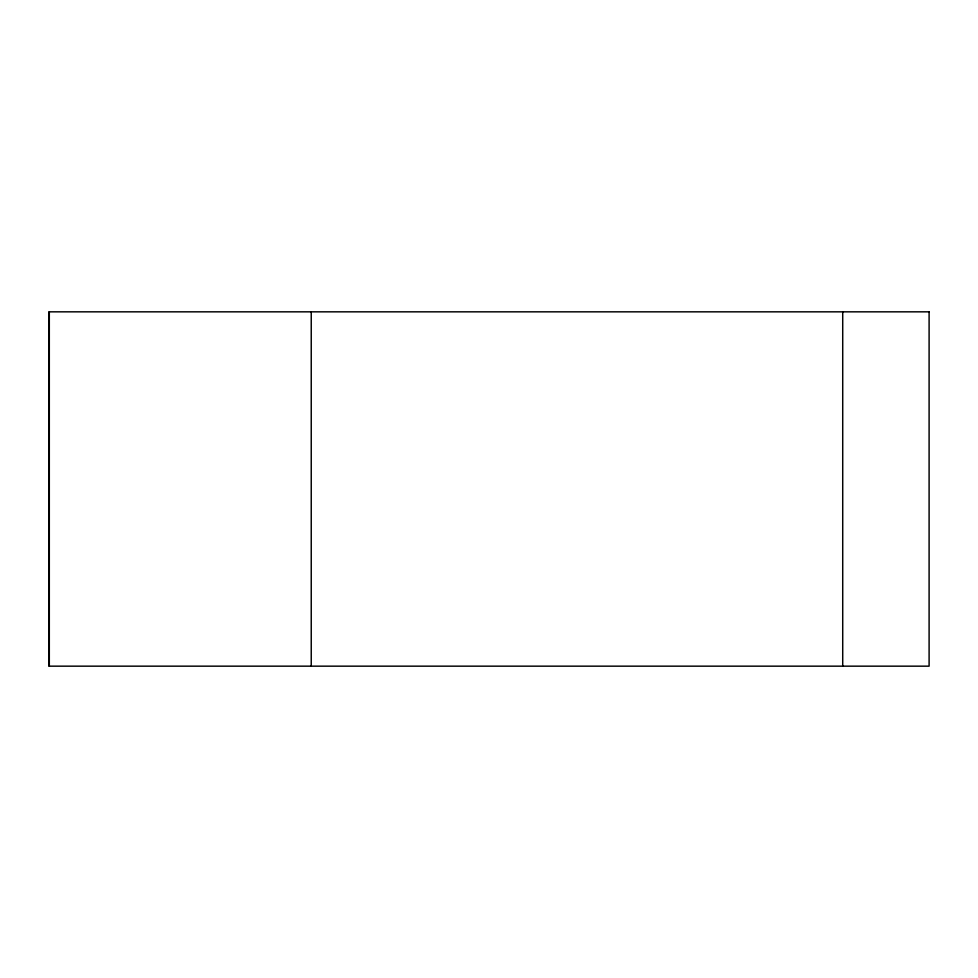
<?xml version="1.0" encoding="UTF-8"?>
<svg xmlns="http://www.w3.org/2000/svg" width="978" height="978" viewBox="0 0 978 978"><rect width="100%" height="100%" fill="white"/><g stroke="black" fill="none" stroke-linecap="round" stroke-linejoin="round"><path stroke-width="1.47" d="M842.718 311.835L842.718 666.165M311.236 311.835L311.236 666.165M49.316 311.835L49.316 666.165M929.1 311.835L48.9 311.835L48.9 666.165L929.1 666.165L929.1 311.835"/></g></svg>
